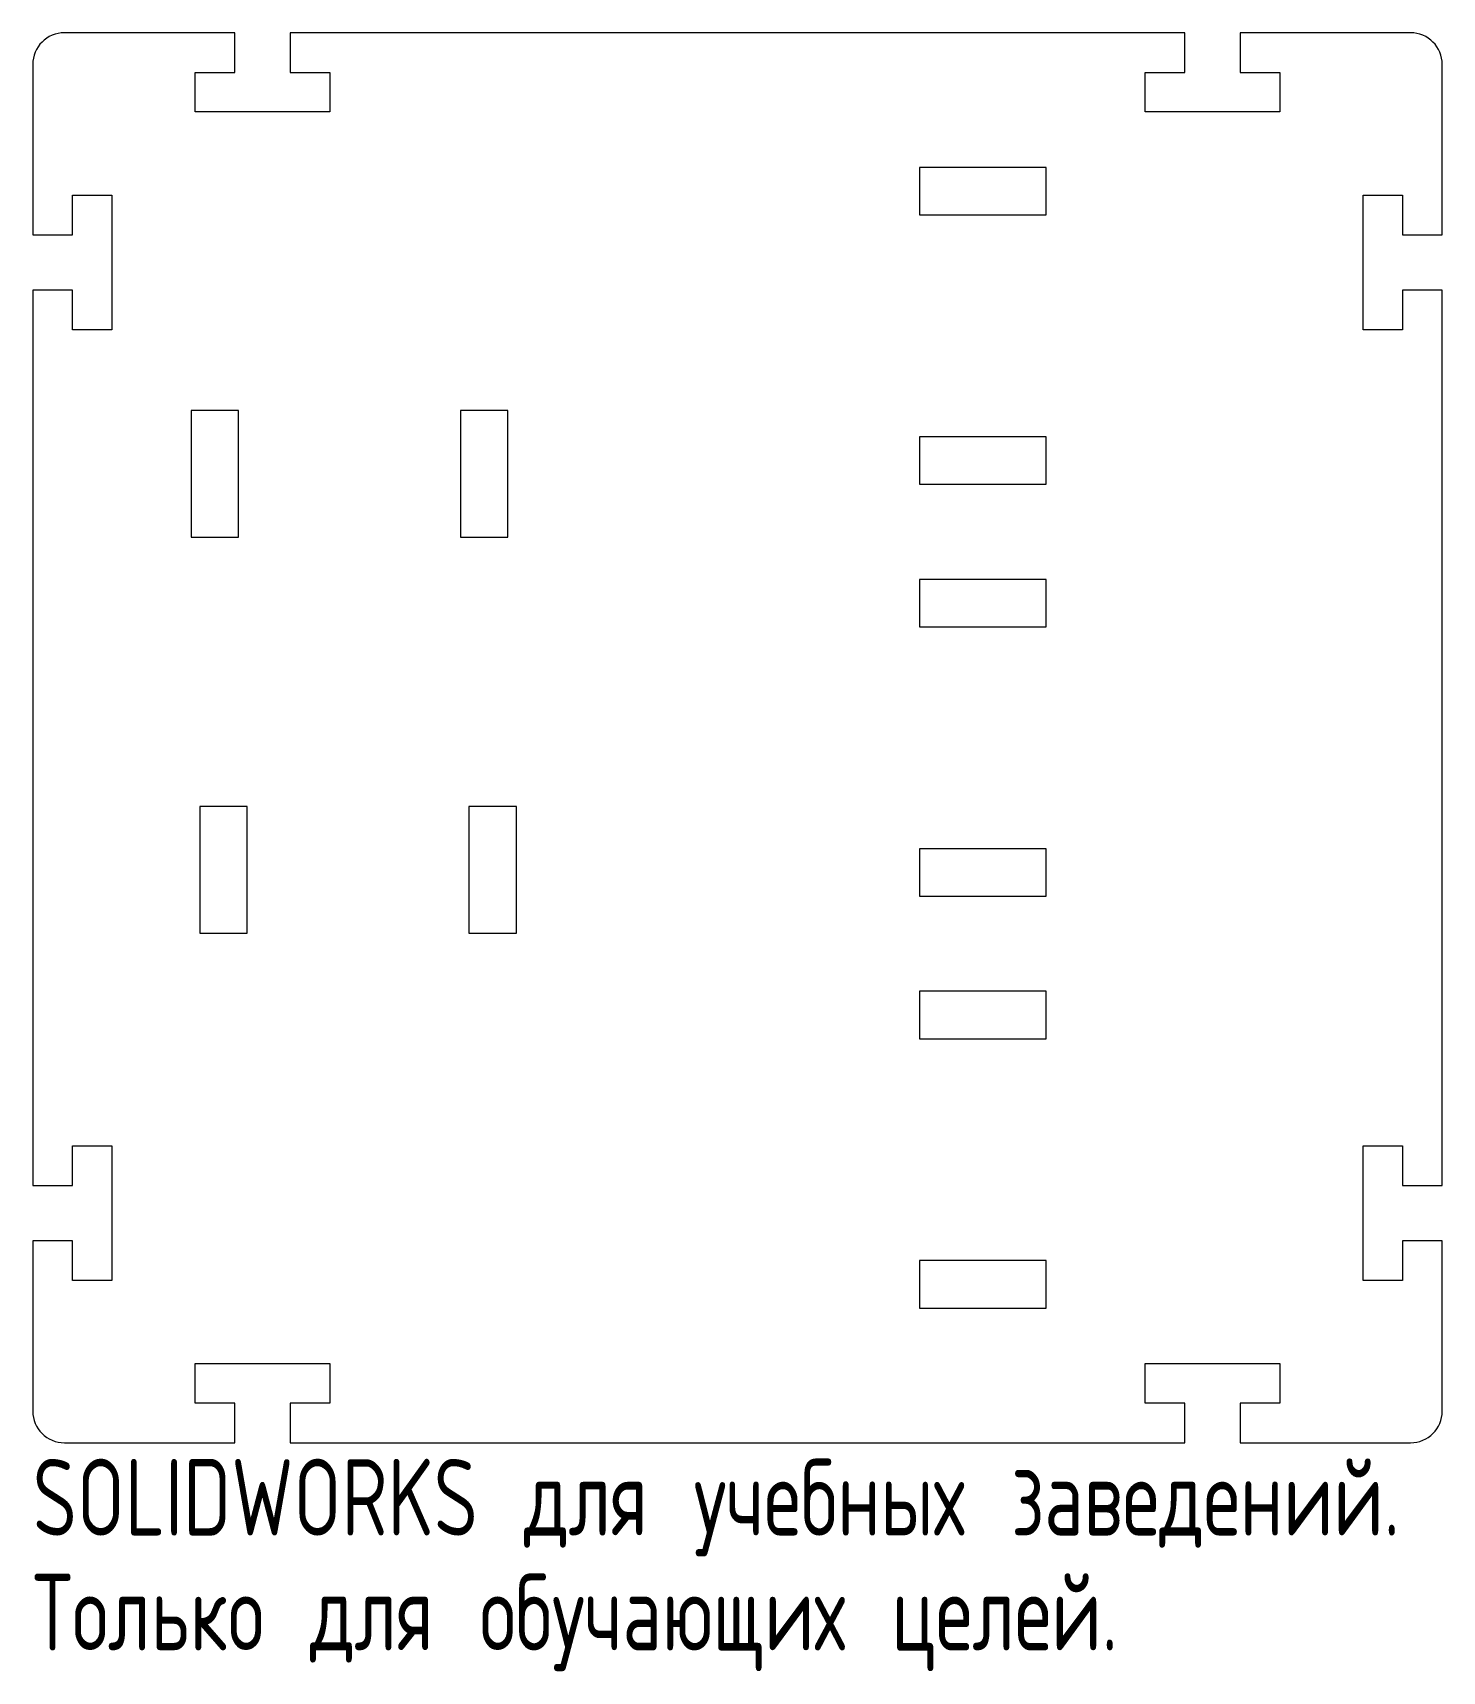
# Model space of a CAD drawing. Header units: millimetres. Extents: x -45 to 45, y -63 to 40.
import ezdxf

# ---------------------------------------------------------------- set-up
doc = ezdxf.new("R2010")
doc.units = ezdxf.units.MM
doc.styles.add('SLDTEXTSTYLE0', font='TXT', dxfattribs={"width": 0.7, "bigfont": 'bigfont'})

msp = doc.modelspace()

# ---------------------------------------------------------------- linework, layer by layer
at = {"color": 7, "linetype": 'Continuous', "lineweight": 15}
for p, q in [((-31.75, 40.34), (-42.5, 40.34)), ((-31.75, 37.84), (-31.75, 40.34)), ((-28.25, 40.34), (-28.25, 37.84)), ((28.25, 40.34), (-28.25, 40.34)), ((28.25, 37.84), (28.25, 40.34)), ((31.75, 40.34), (31.75, 37.84)), ((42.5, 40.34), (31.75, 40.34)), ((-44.5, 38.34), (-44.5, 27.59)), ((44.5, 27.59), (44.5, 38.34)), ((-34.25, 37.84), (-31.75, 37.84)), ((-34.25, 35.34), (-34.25, 37.84)), ((-28.25, 37.84), (-25.75, 37.84)), ((-25.75, 37.84), (-25.75, 35.34)), ((25.75, 37.84), (28.25, 37.84)), ((25.75, 35.34), (25.75, 37.84)), ((31.75, 37.84), (34.25, 37.84)), ((34.25, 37.84), (34.25, 35.34)), ((-25.75, 35.34), (-34.25, 35.34)), ((34.25, 35.34), (25.75, 35.34)), ((11.5, 31.84), (11.5, 28.84)), ((19.5, 31.84), (11.5, 31.84)), ((19.5, 28.84), (19.5, 31.84)), ((-42, 30.09), (-39.5, 30.09)), ((-42, 27.59), (-42, 30.09)), ((-39.5, 30.09), (-39.5, 21.59)), ((39.5, 30.09), (42, 30.09)), ((39.5, 21.59), (39.5, 30.09)), ((42, 30.09), (42, 27.59)), ((11.5, 28.84), (19.5, 28.84)), ((-44.5, 27.59), (-42, 27.59)), ((42, 27.59), (44.5, 27.59)), ((-44.5, 24.09), (-44.5, -32.41)), ((-42, 24.09), (-44.5, 24.09)), ((-42, 21.59), (-42, 24.09)), ((42, 24.09), (42, 21.59)), ((44.5, 24.09), (42, 24.09)), ((44.5, -32.41), (44.5, 24.09)), ((-39.5, 21.59), (-42, 21.59)), ((42, 21.59), (39.5, 21.59)), ((-34.5, 16.5), (-34.5, 8.5)), ((-31.5, 16.5), (-34.5, 16.5)), ((-31.5, 8.5), (-31.5, 16.5)), ((-17.5, 16.5), (-17.5, 8.5)), ((-14.5, 16.5), (-17.5, 16.5)), ((-14.5, 8.5), (-14.5, 16.5)), ((19.5, 14.84), (11.5, 14.84)), ((11.5, 14.84), (11.5, 11.84)), ((19.5, 11.84), (19.5, 14.84)), ((11.5, 11.84), (19.5, 11.84)), ((-34.5, 8.5), (-31.5, 8.5)), ((-17.5, 8.5), (-14.5, 8.5)), ((11.5, 5.84), (11.5, 2.84)), ((19.5, 5.84), (11.5, 5.84)), ((19.5, 2.84), (19.5, 5.84)), ((11.5, 2.84), (19.5, 2.84)), ((-33.96, -8.5), (-33.96, -16.5)), ((-30.96, -8.5), (-33.96, -8.5)), ((-30.96, -16.5), (-30.96, -8.5)), ((-16.96, -8.5), (-16.96, -16.5)), ((-13.96, -8.5), (-16.96, -8.5)), ((-13.96, -16.5), (-13.96, -8.5)), ((19.5, -11.16), (11.5, -11.16)), ((11.5, -11.16), (11.5, -14.16)), ((19.5, -14.16), (19.5, -11.16)), ((11.5, -14.16), (19.5, -14.16)), ((-33.96, -16.5), (-30.96, -16.5)), ((-16.96, -16.5), (-13.96, -16.5)), ((11.5, -20.16), (11.5, -23.16)), ((19.5, -20.16), (11.5, -20.16)), ((19.5, -23.16), (19.5, -20.16)), ((11.5, -23.16), (19.5, -23.16)), ((-42, -29.91), (-39.5, -29.91)), ((-42, -32.41), (-42, -29.91)), ((-39.5, -29.91), (-39.5, -38.41)), ((39.5, -29.91), (42, -29.91)), ((39.5, -38.41), (39.5, -29.91)), ((42, -29.91), (42, -32.41)), ((-44.5, -32.41), (-42, -32.41)), ((42, -32.41), (44.5, -32.41)), ((-44.5, -35.91), (-44.5, -46.66)), ((-42, -35.91), (-44.5, -35.91)), ((-42, -38.41), (-42, -35.91)), ((42, -35.91), (42, -38.41)), ((44.5, -35.91), (42, -35.91)), ((44.5, -46.66), (44.5, -35.91)), ((19.5, -37.16), (11.5, -37.16)), ((11.5, -37.16), (11.5, -40.16)), ((19.5, -40.16), (19.5, -37.16)), ((-39.5, -38.41), (-42, -38.41)), ((42, -38.41), (39.5, -38.41)), ((11.5, -40.16), (19.5, -40.16)), ((-34.25, -43.66), (-25.75, -43.66)), ((-34.25, -46.16), (-34.25, -43.66)), ((-25.75, -43.66), (-25.75, -46.16)), ((25.75, -43.66), (34.25, -43.66)), ((25.75, -46.16), (25.75, -43.66)), ((34.25, -43.66), (34.25, -46.16)), ((-31.75, -46.16), (-34.25, -46.16)), ((-31.75, -48.66), (-31.75, -46.16)), ((-28.25, -46.16), (-28.25, -48.66)), ((-25.75, -46.16), (-28.25, -46.16)), ((28.25, -46.16), (25.75, -46.16)), ((28.25, -48.66), (28.25, -46.16)), ((31.75, -46.16), (31.75, -48.66)), ((34.25, -46.16), (31.75, -46.16)), ((-42.5, -48.66), (-31.75, -48.66)), ((-28.25, -48.66), (28.25, -48.66)), ((31.75, -48.66), (42.5, -48.66))]:
    msp.add_line(p, q, dxfattribs=at)
for centre, start, end in [((-42.5, 38.34), 90, 180), ((42.5, 38.34), 0, 90), ((-42.5, -46.66), 180, 270), ((42.5, -46.66), 270, 0)]:
    msp.add_arc(centre, 2, start, end, dxfattribs=at)

# ---------------------------------------------------------------- texts
at = {"color": 7, "linetype": 'Continuous', "char_height": 4.83362, "attachment_point": 1, "style": 'SLDTEXTSTYLE0'}
for s, insert in [('SOLIDWORKS \\M+18474\\M+1847C\\M+18491 \\M+18485\\M+18489\\M+18475\\M+18471\\M+1847E\\M+1848D\\M+18487 \\M+18478\\M+18470\\M+18472\\M+18475\\M+18474\\M+18475\\M+1847E\\M+18479\\M+1847A.', (-44.5, -49.68)), ('\\M+18453\\M+18480\\M+1847C\\M+1848E\\M+1847B\\M+18480 \\M+18474\\M+1847C\\M+18491 \\M+18480\\M+18471\\M+18485\\M+18489\\M+18470\\M+18490\\M+1848B\\M+18479\\M+18487 \\M+18488\\M+18475\\M+1847C\\M+18475\\M+1847A.', (-44.5, -56.93))]:
    msp.add_mtext(s, dxfattribs=dict(at, insert=insert))

doc.saveas('drawing.dxf')
